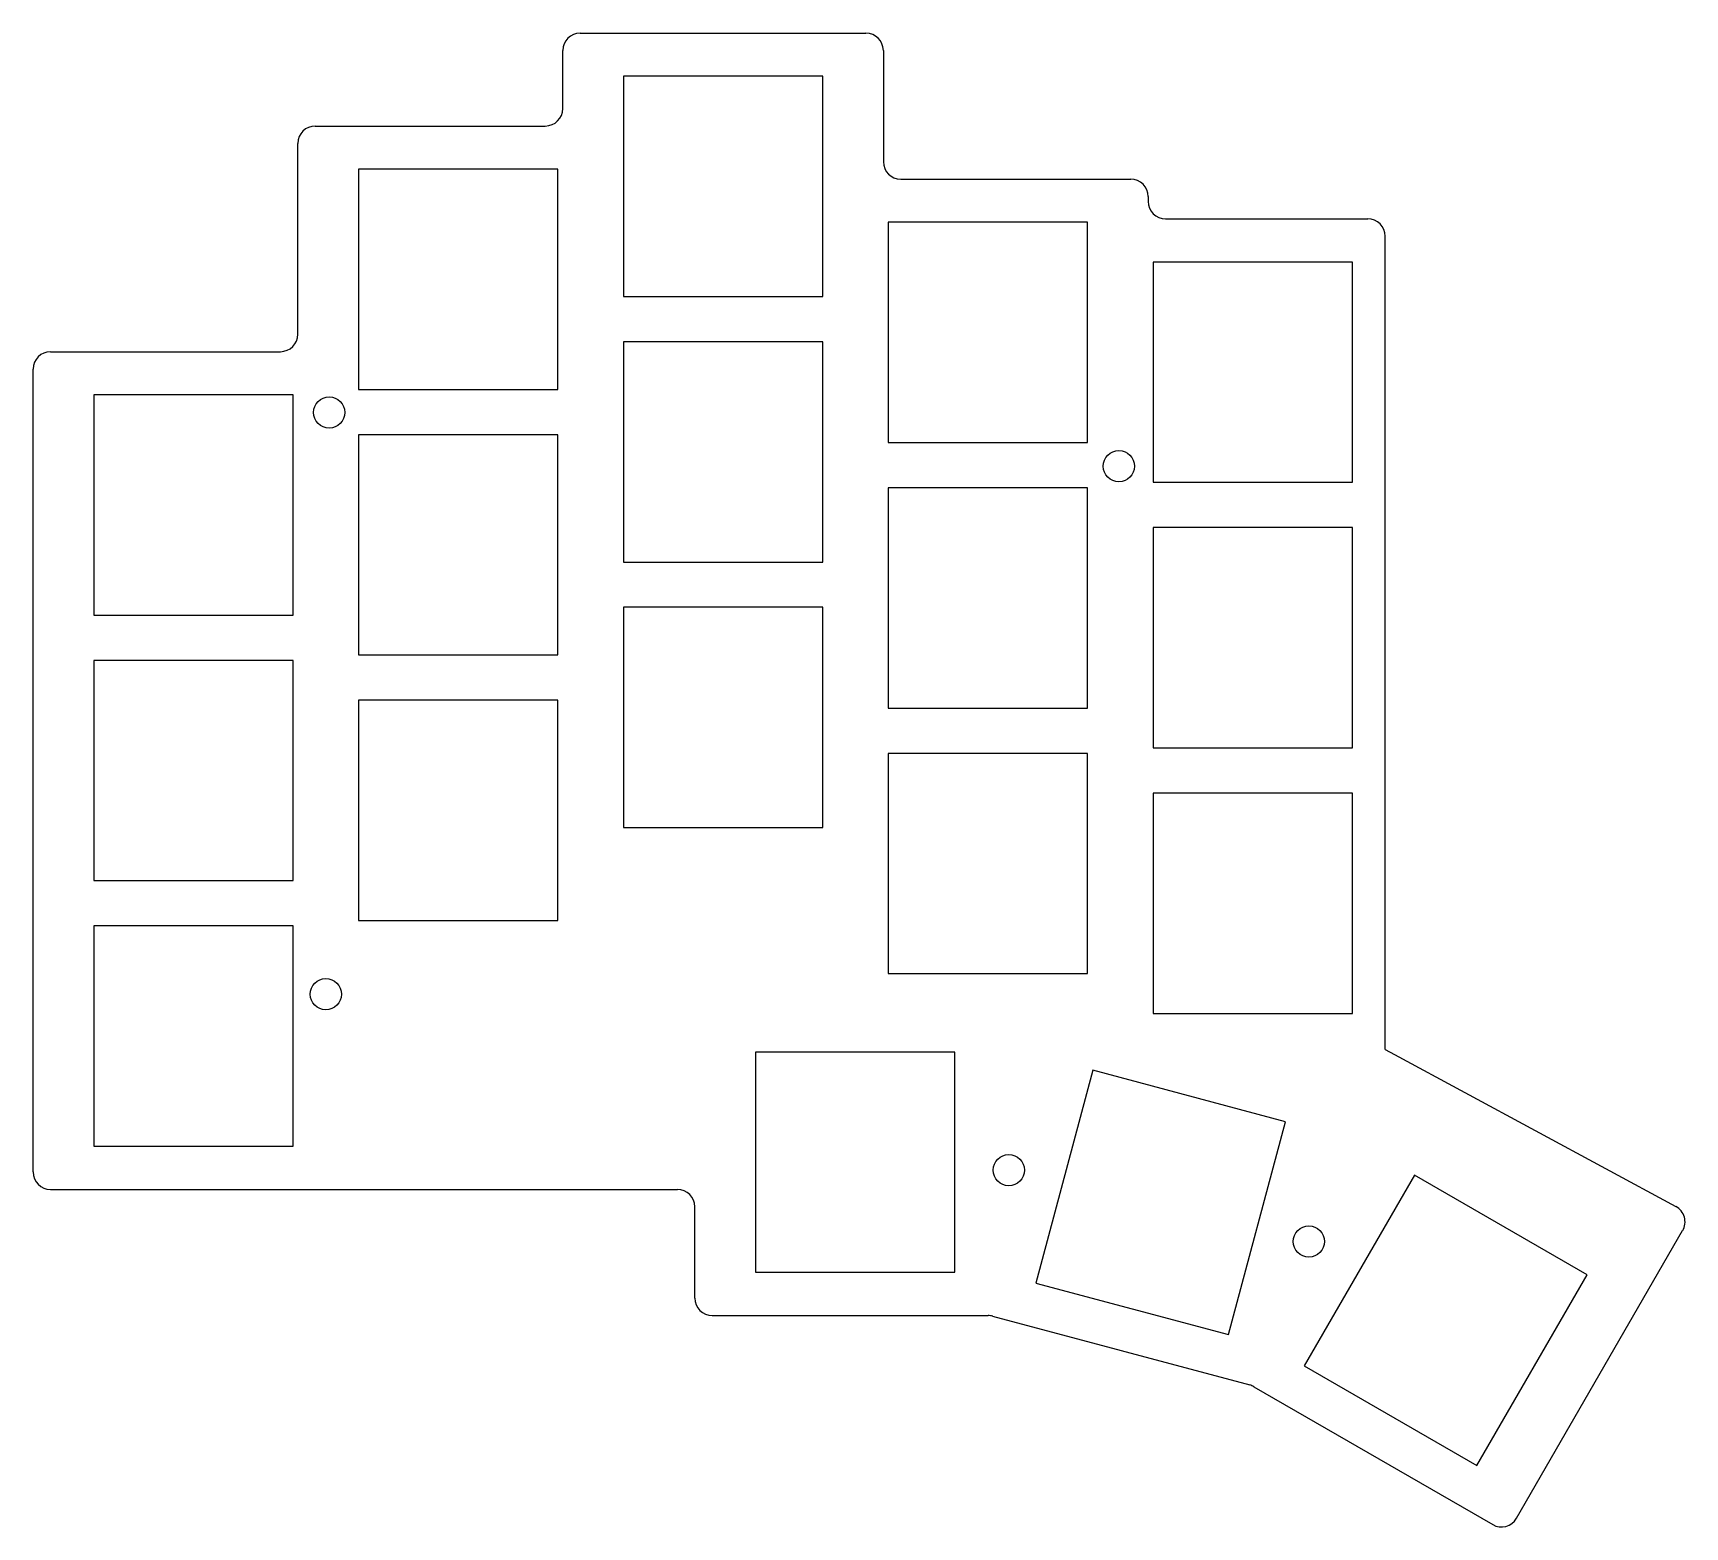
# Model space of a CAD drawing. Header units: millimetres. Extents: x -12 to 107, y -35 to 72.
import ezdxf

# ---------------------------------------------------------------- set-up
doc = ezdxf.new("R2010")
doc.units = ezdxf.units.MM

msp = doc.modelspace()

# ---------------------------------------------------------------- linework, layer by layer
for p, q in [((27.75, 71.96), (48.25, 71.96)), ((26.5, 66.54), (26.5, 70.71)), ((49.5, 70.71), (49.5, 62.73)), ((45.15, 68.86), (30.85, 68.86)), ((30.85, 68.86), (30.85, 53.06)), ((45.15, 53.06), (45.15, 68.86)), ((8.75, 65.29), (25.25, 65.29)), ((7.5, 50.35), (7.5, 64.04)), ((26.15, 62.19), (11.85, 62.19)), ((11.85, 62.19), (11.85, 46.39)), ((26.15, 46.39), (26.15, 62.19)), ((50.75, 61.48), (67.25, 61.48)), ((68.5, 60.23), (68.5, 59.88)), ((64.15, 58.38), (49.85, 58.38)), ((49.85, 58.38), (49.85, 42.58)), ((64.15, 42.58), (64.15, 58.38)), ((69.75, 58.62), (84.25, 58.62)), ((85.5, -0.97), (85.5, 57.38)), ((83.15, 55.52), (68.85, 55.52)), ((68.85, 55.52), (68.85, 39.73)), ((83.15, 39.73), (83.15, 55.52)), ((30.85, 53.06), (45.15, 53.06)), ((45.15, 49.81), (30.85, 49.81)), ((30.85, 49.81), (30.85, 34.01)), ((45.15, 34.01), (45.15, 49.81)), ((-10.25, 49.1), (6.25, 49.1)), ((-11.5, -9.75), (-11.5, 47.85)), ((11.85, 46.39), (26.15, 46.39)), ((7.15, 46), (-7.15, 46)), ((-7.15, 46), (-7.15, 30.2)), ((7.15, 30.2), (7.15, 46)), ((26.15, 43.14), (11.85, 43.14)), ((11.85, 43.14), (11.85, 27.34)), ((26.15, 27.34), (26.15, 43.14)), ((49.85, 42.58), (64.15, 42.58)), ((64.15, 39.33), (49.85, 39.33)), ((49.85, 39.33), (49.85, 23.53)), ((64.15, 23.53), (64.15, 39.33)), ((68.85, 39.73), (83.15, 39.73)), ((83.15, 36.48), (68.85, 36.48)), ((68.85, 36.48), (68.85, 20.68)), ((83.15, 20.68), (83.15, 36.48)), ((30.85, 34.01), (45.15, 34.01)), ((-7.15, 30.2), (7.15, 30.2)), ((45.15, 30.76), (30.85, 30.76)), ((30.85, 30.76), (30.85, 14.96)), ((45.15, 14.96), (45.15, 30.76)), ((11.85, 27.34), (26.15, 27.34)), ((7.15, 26.95), (-7.15, 26.95)), ((-7.15, 26.95), (-7.15, 11.15)), ((7.15, 11.15), (7.15, 26.95)), ((26.15, 24.09), (11.85, 24.09)), ((11.85, 24.09), (11.85, 8.29)), ((26.15, 8.29), (26.15, 24.09)), ((49.85, 23.53), (64.15, 23.53)), ((64.15, 20.28), (49.85, 20.28)), ((49.85, 20.28), (49.85, 4.48)), ((64.15, 4.48), (64.15, 20.28)), ((68.85, 20.68), (83.15, 20.68)), ((83.15, 17.43), (68.85, 17.43)), ((68.85, 17.43), (68.85, 1.62)), ((83.15, 1.62), (83.15, 17.43)), ((30.85, 14.96), (45.15, 14.96)), ((-7.15, 11.15), (7.15, 11.15)), ((7.15, 7.9), (-7.15, 7.9)), ((-7.15, 7.9), (-7.15, -7.9)), ((7.15, -7.9), (7.15, 7.9)), ((11.85, 8.29), (26.15, 8.29)), ((49.85, 4.48), (64.15, 4.48)), ((68.85, 1.62), (83.15, 1.62)), ((54.62, -1.15), (40.33, -1.15)), ((40.33, -1.15), (40.33, -16.95)), ((54.62, -16.95), (54.62, -1.15)), ((85.5, -0.97), (86.16, -1.33)), ((86.16, -1.33), (106.35, -12.23)), ((64.54, -2.45), (60.45, -17.72)), ((78.36, -6.16), (64.54, -2.45)), ((74.27, -21.42), (78.36, -6.16)), ((-7.15, -7.9), (7.15, -7.9)), ((87.6, -9.98), (79.7, -23.67)), ((99.98, -17.13), (87.6, -9.98)), ((-10.25, -11), (34.73, -11)), ((35.98, -18.8), (35.98, -12.25)), ((106.35, -12.23), (106.35, -12.23)), ((94.93, -34.59), (106.84, -13.96)), ((40.33, -16.95), (54.62, -16.95)), ((60.45, -17.72), (74.27, -21.42)), ((92.08, -30.82), (99.98, -17.13)), ((37.23, -20.05), (57.02, -20.05)), ((57.34, -20.09), (75.78, -25.03)), ((79.7, -23.67), (92.08, -30.82)), ((76.08, -25.16), (93.22, -35.05))]:
    msp.add_line(p, q)
for centre in [(9.75, 44.74), (66.4, 40.88), (9.5, 3), (58.5, -9.62), (80.03, -14.74)]:
    msp.add_circle(centre, 1.12)
for centre, start, end in [((27.75, 70.71), 90, 180), ((48.25, 70.71), 0, 90), ((25.25, 66.54), 270, 0), ((8.75, 64.04), 90, 180), ((50.75, 62.73), 180, 270), ((67.25, 60.23), 0, 90), ((69.75, 59.88), 180, 270), ((84.25, 57.38), 0, 90), ((6.25, 50.35), 270, 0), ((-10.25, 47.85), 90, 180), ((86.75, -0.23), 241.608, 241.631), ((-10.25, -9.75), 180, 270), ((34.73, -12.25), 0, 90), ((105.76, -13.33), 330, 421.608), ((37.23, -18.8), 180, 270), ((57.02, -21.3), 75, 90), ((75.45, -26.24), 60, 75), ((93.84, -33.97), 240, 330)]:
    msp.add_arc(centre, 1.25, start, end)

doc.saveas('drawing.dxf')
